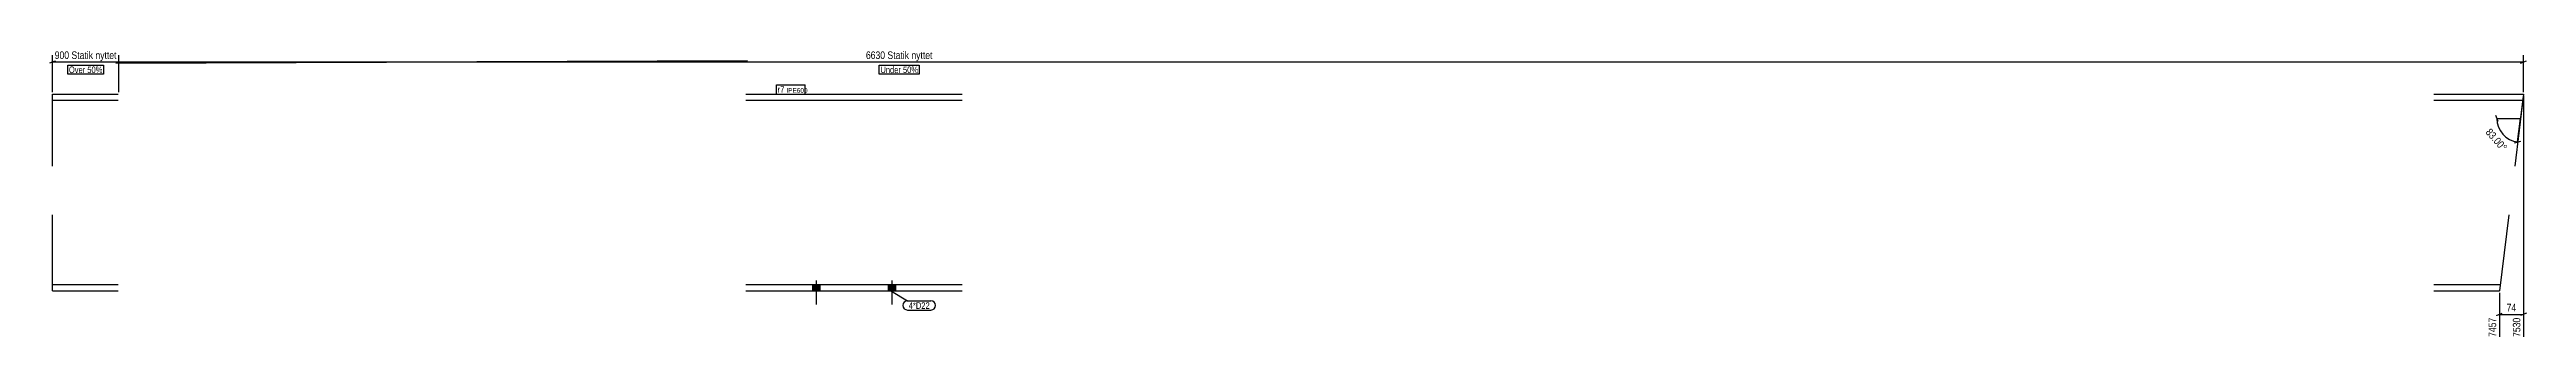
# Model space of a CAD drawing. Header units: millimetres. Extents: x 18 to 21412, y 13 to 894.
# Drawn here: x 18 to 7566, y 13 to 894 of the extents above; entities that cross this region are included whole.
import ezdxf

# ---------------------------------------------------------------- set-up
doc = ezdxf.new("R2010")
doc.units = ezdxf.units.MM
for name, color, linetype in [('MÅLSÆTNING', 7, 'Continuous'), ('STÅL', 7, 'Continuous'), ('TEKST', 7, 'Continuous')]:
    doc.layers.add(name, color=color, linetype=linetype)
doc.styles.add('Arial Narrow', font='ARIALN.TTF', dxfattribs={"height": 0.2})

msp = doc.modelspace()

# ---------------------------------------------------------------- hatches: boundary and pattern name
at = {"layer": 'STÅL', "linetype": 'Continuous'}
for points in [[(2365.6, 177.1), (2343.6, 177.1), (2343.6, 158.1), (2365.6, 158.1)], [(2365.6, 177.1), (2343.6, 177.1), (2343.6, 158.1), (2365.6, 158.1)], [(2595.6, 177.1), (2573.6, 177.1), (2573.6, 158.1), (2595.6, 158.1)], [(2595.6, 177.1), (2573.6, 177.1), (2573.6, 158.1), (2595.6, 158.1)]]:
    msp.add_hatch(color=3, dxfattribs=at).paths.add_polyline_path(points)

# ---------------------------------------------------------------- linework, layer by layer
at = {"layer": 'MÅLSÆTNING', "color": 7, "linetype": 'Continuous'}
for p, q in [((36, 859.9), (18, 852.7)), ((27, 764.1), (27, 877.6)), ((27, 856.3), (229.2, 856.3)), ((220.2, 852.7), (2144.8, 859.9)), ((229.2, 764.3), (229.2, 877.6)), ((7548.5, 852.7), (7566.5, 859.9)), ((7557.5, 764.1), (7557.5, 877.6)), ((7480, 674.9), (7472.8, 692.9)), ((7476.4, 683.9), (7548.4, 683.9)), ((7556.7, 752.1), (7539.6, 612.5)), ((7539.6, 612.5), (7548.4, 683.9)), ((7557.5, 752.1), (7557.5, 18)), ((7530.2, 610), (7548.9, 614.9)), ((7483.8, 152.1), (7483.8, 18)), ((7474.8, 83.1), (7492.8, 90.3)), ((7483.8, 86.7), (7557.5, 86.7)), ((7566.5, 90.3), (7548.5, 83.1))]:
    msp.add_line(p, q, dxfattribs=at)
msp.add_arc((7548.4, 683.9), 72, 180, 263, dxfattribs=at)
at = {"layer": 'STÅL', "color": 2, "linetype": 'Continuous'}
for p, q in [((27, 539.1), (27, 758.1)), ((27, 758.1), (227, 758.1)), ((2139.6, 758.1), (2799.6, 758.1)), ((7283.8, 758.1), (7557.5, 758.1)), ((7557.5, 758.1), (7530.6, 539.1)), ((227, 739.1), (27, 739.1)), ((2799.6, 739.1), (2139.6, 739.1)), ((7555.1, 739.1), (7283.8, 739.1)), ((27, 158.1), (27, 390.1)), ((7512.3, 390.1), (7483.8, 158.1)), ((227, 177.1), (27, 177.1)), ((27, 158.1), (227, 158.1)), ((2799.6, 177.1), (2139.6, 177.1)), ((2139.6, 158.1), (2799.6, 158.1)), ((7486.1, 177.1), (7283.8, 177.1)), ((7283.8, 158.1), (7483.8, 158.1))]:
    msp.add_line(p, q, dxfattribs=at)
at = {"layer": 'STÅL', "color": 3, "linetype": 'Continuous'}
for p, q in [((2343.6, 177.1), (2343.6, 158.1)), ((2343.6, 177.1), (2343.6, 158.1)), ((2354.6, 190.1), (2354.6, 117.1)), ((2354.6, 190.1), (2354.6, 117.1)), ((2365.6, 177.1), (2365.6, 158.1)), ((2365.6, 177.1), (2365.6, 158.1)), ((2573.6, 177.1), (2573.6, 158.1)), ((2573.6, 177.1), (2573.6, 158.1)), ((2584.6, 190.1), (2584.6, 117.1)), ((2584.6, 190.1), (2584.6, 117.1)), ((2595.6, 177.1), (2595.6, 158.1)), ((2595.6, 177.1), (2595.6, 158.1))]:
    msp.add_line(p, q, dxfattribs=at)

# ---------------------------------------------------------------- next in the draw order: wipeouts: each hides what was drawn before it
at = {"color": 0}
for points, layer in [([(227.2, 860.8), (227.2, 894.4), (29, 894.4), (29, 860.8)], 'MÅLSÆTNING'), ([(7492, 575.1), (7517.1, 597.4), (7458.7, 663.5), (7433.5, 641.2)], 'MÅLSÆTNING'), ([(7540, 91.2), (7540, 124.8), (7501.2, 124.8), (7501.2, 91.2)], 'MÅLSÆTNING'), ([(2257.3, 762.3), (2257.3, 783.3), (2236.9, 783.3), (2236.9, 762.3)], 'TEKST'), ([(2700.4, 103.6), (2700.4, 124.6), (2636.5, 124.6), (2636.5, 103.6)], 'TEKST')]:
    msp.add_wipeout(points, dxfattribs=at).dxf.layer = layer

# ---------------------------------------------------------------- next in the draw order: linework, layer by layer
at = {"layer": 'MÅLSÆTNING', "color": 7, "linetype": 'Continuous'}
for p, q in [((2144.8, 859.9), (220.2, 852.7)), ((229.2, 764.3), (229.2, 877.6)), ((229.2, 856.3), (7557.5, 856.3))]:
    msp.add_line(p, q, dxfattribs=at)

# ---------------------------------------------------------------- next in the draw order: texts
at = {"layer": 'MÅLSÆTNING', "color": 3, "style": 'Arial Narrow'}
msp.add_text('83.00°', height=22.91, rotation=-48.50088, dxfattribs=at).set_placement((7440.3, 640.8))

# ---------------------------------------------------------------- next in the draw order: wipeouts: each hides what was drawn before it
at = {"color": 0, "linetype": 'Continuous'}
for points in [[(179.2, 822.5), (179.2, 843.5), (77, 843.5), (77, 822.5)], [(7479, 81.3), (7445.4, 81.3), (7445.4, 13.2), (7479, 13.2)], [(7552.7, 81.3), (7519.1, 81.3), (7519.1, 13.2), (7552.7, 13.2)]]:
    msp.add_wipeout(points, dxfattribs=at).dxf.layer = 'MÅLSÆTNING'
at = {"color": 0}
for points in [[(2257.3, 762.3), (2257.3, 783.3), (2236.9, 783.3), (2236.9, 762.3)], [(2700.4, 103.6), (2700.4, 124.6), (2636.5, 124.6), (2636.5, 103.6)]]:
    msp.add_wipeout(points, dxfattribs=at).dxf.layer = 'TEKST'

# ---------------------------------------------------------------- next in the draw order: linework, layer by layer
at = {"layer": 'TEKST', "color": 7, "linetype": 'Continuous'}
for p, q in [((2584, 157.3), (2632.9, 128.2)), ((2632.9, 128.2), (2704, 128.2)), ((2632.9, 100), (2704, 100))]:
    msp.add_line(p, q, dxfattribs=at)
for centre, start, end in [((2632.9, 114.1), 90, 270), ((2704, 114.1), 270, 90)]:
    msp.add_arc(centre, 14.1, start, end, dxfattribs=at)

# ---------------------------------------------------------------- next in the draw order: texts
at = {"layer": 'MÅLSÆTNING', "color": 3, "style": 'Arial Narrow'}
msp.add_text('74', height=22.91, dxfattribs=at).set_placement((7506, 96))
at = {"layer": 'MÅLSÆTNING', "color": 3, "linetype": 'Continuous', "style": 'Arial Narrow'}
for s, p in [('7457', (7474.2, 18)), ('7530', (7547.9, 18))]:
    msp.add_text(s, height=22.91, rotation=90.00021, dxfattribs=at).set_placement(p)
at = {"layer": 'TEKST', "color": 3, "style": 'Arial Narrow'}
msp.add_text('4*D22', height=20.04, dxfattribs=at).set_placement((2636.5, 103.6))

# ---------------------------------------------------------------- next in the draw order: wipeouts: each hides what was drawn before it
at = {"color": 0, "linetype": 'Continuous'}
msp.add_wipeout([(179.2, 822.5), (179.2, 843.5), (77, 843.5), (77, 822.5)], dxfattribs=at).dxf.layer = 'MÅLSÆTNING'
at = {"color": 0}
for points, layer in [([(2713.9, 860.8), (2713.9, 894.4), (2501.1, 894.4), (2501.1, 860.8)], 'MÅLSÆTNING'), ([(2317.6, 762.3), (2317.6, 777.3), (2263.6, 777.3), (2263.6, 762.3)], 'TEKST')]:
    msp.add_wipeout(points, dxfattribs=at).dxf.layer = layer

# ---------------------------------------------------------------- next in the draw order: linework, layer by layer
at = {"layer": 'MÅLSÆTNING', "color": 7, "linetype": 'Continuous'}
msp.add_lwpolyline([(73.4, 818.9), (73.4, 847.1), (182.8, 847.1), (182.8, 818.9), (73.4, 818.9)], close=True, dxfattribs=at)

# ---------------------------------------------------------------- next in the draw order: texts
at = {"layer": 'MÅLSÆTNING', "color": 3, "style": 'Arial Narrow'}
msp.add_text('900 Statik nyttet', height=22.906, dxfattribs=at).set_placement((33.8, 865.6))
at = {"layer": 'MÅLSÆTNING', "color": 7, "linetype": 'Continuous', "style": 'Arial Narrow'}
msp.add_text('Over 50%', height=20.04, dxfattribs=at).set_placement((77, 822.5))

# ---------------------------------------------------------------- next in the draw order: wipeouts: each hides what was drawn before it
at = {"color": 0, "linetype": 'Continuous'}
msp.add_wipeout([(2665.1, 822.5), (2665.1, 843.5), (2550, 843.5), (2550, 822.5)], dxfattribs=at).dxf.layer = 'MÅLSÆTNING'
at = {"color": 0}
msp.add_wipeout([(2317.6, 762.3), (2317.6, 777.3), (2263.6, 777.3), (2263.6, 762.3)], dxfattribs=at).dxf.layer = 'TEKST'

# ---------------------------------------------------------------- next in the draw order: linework, layer by layer
at = {"layer": 'TEKST', "color": 7, "linetype": 'Continuous'}
for p, q in [((2233.3, 786.9), (2321.2, 786.9)), ((2233.3, 758.7), (2233.3, 786.9)), ((2233.3, 758.7), (2321.2, 758.7)), ((2321.2, 758.7), (2321.2, 786.9))]:
    msp.add_line(p, q, dxfattribs=at)

# ---------------------------------------------------------------- next in the draw order: texts
at = {"layer": 'TEKST', "color": 3, "style": 'Arial Narrow'}
for s, height, p in [('r7', 20.04, (2236.9, 762.3)), ('IPE600', 14.32, (2263.6, 762.3))]:
    msp.add_text(s, height=height, dxfattribs=at).set_placement(p)

# ---------------------------------------------------------------- next in the draw order: wipeouts: each hides what was drawn before it
at = {"color": 0, "linetype": 'Continuous'}
msp.add_wipeout([(2665.1, 822.5), (2665.1, 843.5), (2550, 843.5), (2550, 822.5)], dxfattribs=at).dxf.layer = 'MÅLSÆTNING'

# ---------------------------------------------------------------- next in the draw order: linework, layer by layer
at = {"layer": 'MÅLSÆTNING', "color": 7, "linetype": 'Continuous'}
msp.add_lwpolyline([(2546.4, 818.9), (2546.4, 847.1), (2668.7, 847.1), (2668.7, 818.9), (2546.4, 818.9)], close=True, dxfattribs=at)

# ---------------------------------------------------------------- next in the draw order: texts
at = {"layer": 'MÅLSÆTNING', "color": 3, "style": 'Arial Narrow'}
msp.add_text('6630 Statik nyttet', height=22.906, dxfattribs=at).set_placement((2505.9, 865.6))
at = {"layer": 'MÅLSÆTNING', "color": 7, "linetype": 'Continuous', "style": 'Arial Narrow'}
msp.add_text('Under 50%', height=20.04, dxfattribs=at).set_placement((2550, 822.5))

doc.saveas('drawing.dxf')
